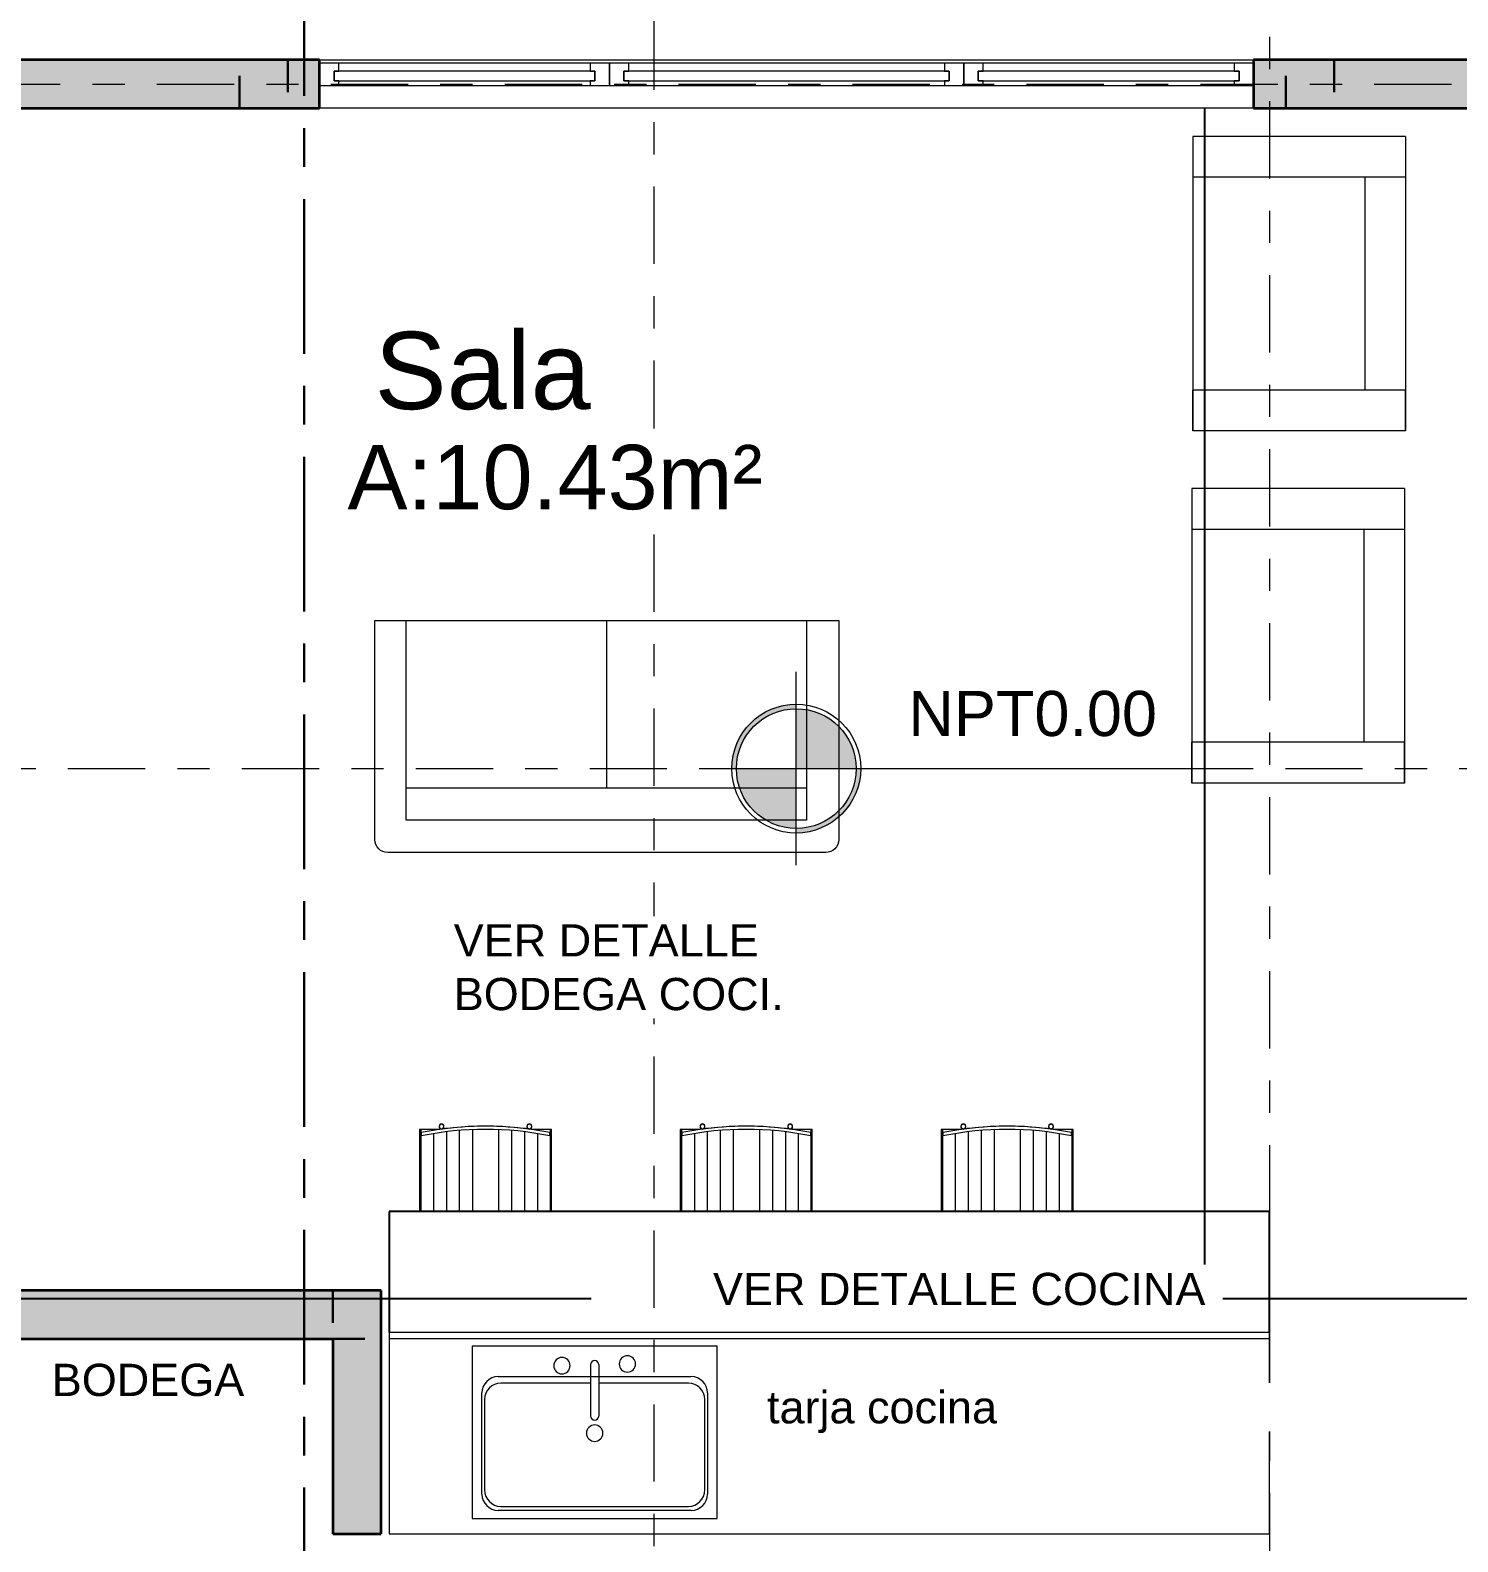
# Model space of a CAD drawing. Header units: millimetres. Extents: x -9559 to 23034, y -7226 to 22400.
# Drawn here: x 183.037 to 187.47, y 47.518 to 52.21 of the extents above; entities that cross this region are included whole.
import ezdxf

# ---------------------------------------------------------------- set-up
doc = ezdxf.new("R2010")
doc.units = ezdxf.units.MM
doc.header["$LTSCALE"] = 0.02
for name, pattern in [('0', [0]), ('ACAD_ISO08W100', [36, 24, -3, 6, -3]), ('ACAD_ISO10W100', [18, 12, -3, 0, -3]), ('DASHED2', [0.375, 0.25, -0.125]), ('Trazo', [0.00635, 0.003175, -0.003175])]:
    doc.linetypes.add(name, pattern=pattern)
for name, color, linetype, lineweight in [('A-GLAZ', 252, 'Continuous', 20), ('A-Mueble Baño', 9, 'Continuous', 9), ('A-Mueble cocina 1', 9, 'Trazo', 9), ('A-Mueble cocina 2', 255, 'Continuous', 9), ('A-Mueble cocina 3', 9, 'Continuous', 9), ('A-Mueble cocina 4- Habitaciones', 9, 'Continuous', 9), ('AQ-MUROS', 7, 'Continuous', 35), ('ES-CASTILLOS15X15', 7, 'DASHED2', 30), ('ES-LOSA SOLIDA', 255, '0', 25), ('G-ANNO-DIMS', 252, 'Continuous', 15), ('G-ANNO-TEXT', 250, 'Continuous', 9), ('G-Linea Corte', 250, 'ACAD_ISO08W100', 30), ('S-GRID', 253, 'ACAD_ISO10W100', 5)]:
    doc.layers.add(name, color=color, linetype=linetype, lineweight=lineweight)
doc.styles.add('Arial_3', font='arial.ttf', dxfattribs={"height": 0.18})
doc.styles.add('Arial_4', font='arial.ttf', dxfattribs={"height": 0.105})
pattern_1 = [(0, (102.86, 173.9984), (0, 6.985), [5.08, -1.905]), (90, (102.86, 173.9984), (-6.985, 4e-16), [5.08, -1.905])]

# ---------------------------------------------------------------- blocks, each defined once
blk = doc.blocks.new('Encimera con fregadero 1 - Profundidad 600 mm-640764-Nivel 1')
at = {"layer": 'A-Mueble cocina 3'}
for p, q in [((-1.2005, 0), (-1.2005, -0.625)), ((1.5336, 0), (-1.2005, 0)), ((1.5336, -0.625), (1.5336, 0)), ((-1.2005, -0.0191), (1.5336, -0.0191)), ((-0.8615, -0.1373), (-0.2627, -0.1373)), ((-0.9123, -0.5019), (-0.9123, -0.1881)), ((-0.2119, -0.1881), (-0.2119, -0.5019)), ((-0.2627, -0.5527), (-0.8615, -0.5527)), ((-1.2005, -0.625), (1.5336, -0.625))]:
    blk.add_line(p, q, dxfattribs=at)
for centre, start, end in [((-0.8615, -0.1881), 90, 180), ((-0.2627, -0.1881), 360, 90), ((-0.8615, -0.5019), 180, 270), ((-0.2627, -0.5019), 270, 0)]:
    blk.add_arc(centre, 0.0508, start, end, dxfattribs=at)
blk = doc.blocks.new('Fregadero de cocina-Simple - 760 x 535mm-147449-Nivel 1')
at = {"layer": 'A-Mueble Baño'}
for p, q in [((0.3957, 0.2698), (-0.3643, 0.2698)), ((-0.3643, 0.2698), (-0.3643, -0.2652)), ((-0.3643, 0.2698), (-0.3643, -0.2652)), ((0.3957, 0.2698), (-0.3643, 0.2698)), ((0.3957, -0.2652), (0.3957, 0.2698)), ((0.3957, -0.2652), (0.3957, 0.2698)), ((0.003, 0.2127), (0.003, 0.0531)), ((0.0284, 0.2127), (0.0284, 0.0531)), ((0.003, 0.1555), (-0.2754, 0.1555)), ((0.3068, 0.1555), (0.0284, 0.1555)), ((-0.3262, 0.1047), (-0.3262, -0.1763)), ((0.3576, -0.1763), (0.3576, 0.1047)), ((-0.2754, -0.2271), (0.3068, -0.2271)), ((-0.3643, -0.2652), (0.3957, -0.2652)), ((-0.3643, -0.2652), (0.3957, -0.2652))]:
    blk.add_line(p, q, dxfattribs=at)
for centre, radius, start, end in [((-0.0859, 0.2096), 0.0254, 360, 180), ((0.1173, 0.2148), 0.0254, 360, 180), ((-0.0859, 0.2096), 0.0254, 180, 0), ((0.0157, 0.2127), 0.0127, 360, 180), ((0.1173, 0.2148), 0.0254, 180, 0), ((-0.2754, 0.1047), 0.0508, 90, 180), ((0.3068, 0.1047), 0.0508, 360, 90), ((0.0157, 0.0531), 0.0127, 180, 0), ((0.0157, 0), 0.0254, 360, 180), ((0.0157, 0), 0.0254, 180, 0), ((-0.2754, -0.1763), 0.0508, 180, 270), ((0.3068, -0.1763), 0.0508, 270, 0)]:
    blk.add_arc(centre, radius, start, end, dxfattribs=at)
blk = doc.blocks.new('Encimera - Isla - Profundidad 1250 mm-640800-Nivel 1')
at = {"layer": 'A-Mueble cocina 3', "lineweight": 25}
for p, q in [((-1.2005, 0.0254), (-1.2005, -0.3496)), ((1.5336, 0.0254), (-1.2005, 0.0254)), ((1.5336, -0.3496), (1.5336, 0.0254))]:
    blk.add_line(p, q, dxfattribs=at)
blk = doc.blocks.new('Silla - Madera _1_ - Modelo base-V3-Nivel 1')
at = {"layer": 'A-Mueble cocina 3'}
for p, q in [((-0.1418, 0.4), (-0.205, 0.4)), ((-0.205, 0.4), (-0.205, 0.145)), ((-0.1418, 0.4), (-0.205, 0.4)), ((-0.205, 0.4), (-0.205, 0.145)), ((-0.2008, 0.4), (-0.2008, 0.145)), ((-0.2, 0.39), (-0.2, 0.38)), ((-0.1613, 0.4), (-0.1613, 0.397)), ((-0.1613, 0.3871), (-0.1613, 0.145)), ((-0.1214, 0.3928), (-0.1214, 0.145)), ((-0.0811, 0.3969), (-0.0811, 0.145)), ((-0.0406, 0.3994), (-0.0406, 0.145)), ((0.0406, 0.3994), (0.0406, 0.145)), ((0.0811, 0.3969), (0.0811, 0.145)), ((0.1214, 0.3928), (0.1214, 0.145)), ((0.205, 0.4), (0.1418, 0.4)), ((0.205, 0.4), (0.1418, 0.4)), ((0.1613, 0.3871), (0.1613, 0.145)), ((0.2, 0.38), (0.2, 0.39)), ((0.2008, 0.4), (0.2008, 0.145)), ((0.205, 0.145), (0.205, 0.4)), ((0.205, 0.145), (0.205, 0.4))]:
    blk.add_line(p, q, dxfattribs=at)
for centre, radius, start, end in [((0, -0.6), 1.01, 78.5788, 101.4212), ((0, -0.6), 1.0002, 78.4654, 101.5346), ((-0.1362, 0.4095), 0.00752, 360, 180), ((-0.1362, 0.4083), 0.00752, 360, 180), ((-0.1362, 0.4095), 0.00752, 180, 360), ((-0.1362, 0.4083), 0.00752, 180, 360), ((0, -0.6), 1.01, 81.9307, 98.0693), ((0.1362, 0.4095), 0.00752, 360, 180), ((0.1362, 0.4083), 0.00752, 360, 180), ((0.1362, 0.4095), 0.00752, 180, 360), ((0.1362, 0.4083), 0.00752, 180, 360)]:
    blk.add_arc(centre, radius, start, end, dxfattribs=at)
blk = doc.blocks.new('- Ventana PVC Fija_Fija_Fija - venta-626265-Nivel 1')
at = {"layer": 'A-GLAZ', "lineweight": 18}
for p, q in [((-1.39, 0.065), (-1.45, 0.065)), ((-1.39, 0.04), (-1.39, 0.065)), ((-0.55, 0.065), (-0.61, 0.065)), ((-0.61, 0.065), (-0.61, 0.04)), ((-0.49, 0.065), (-0.55, 0.065)), ((-0.55, 0.065), (-0.55, -0.005)), ((-0.55, -0.005), (-0.55, 0.065)), ((-0.49, 0.04), (-0.49, 0.065)), ((0.55, 0.065), (0.49, 0.065)), ((0.49, 0.065), (0.49, 0.04)), ((0.55, -0.005), (0.55, 0.065)), ((0.61, 0.065), (0.55, 0.065)), ((0.55, 0.065), (0.55, -0.005)), ((0.61, 0.04), (0.61, 0.065)), ((1.45, 0.065), (1.39, 0.065)), ((1.39, 0.065), (1.39, 0.04)), ((-0.595, 0.04), (-1.405, 0.04)), ((-1.405, 0.04), (-1.405, 0.01)), ((-1.405, 0.01), (-1.405, 0.04)), ((-1.405, 0.04), (-1.39, 0.04)), ((-1.405, 0.01), (-0.595, 0.01)), ((-1.39, 0.01), (-1.405, 0.01)), ((-1.39, -0.005), (-1.39, 0.01)), ((-0.61, 0.04), (-0.595, 0.04)), ((-0.61, 0.01), (-0.61, -0.005)), ((-0.595, 0.01), (-0.61, 0.01)), ((-0.595, 0.01), (-0.595, 0.04)), ((-0.595, 0.04), (-0.595, 0.01)), ((0.505, 0.04), (-0.505, 0.04)), ((-0.505, 0.04), (-0.505, 0.01)), ((-0.505, 0.01), (-0.505, 0.04)), ((-0.505, 0.04), (-0.49, 0.04)), ((-0.505, 0.01), (0.505, 0.01)), ((-0.49, 0.01), (-0.505, 0.01)), ((-0.49, -0.005), (-0.49, 0.01)), ((0.49, 0.04), (0.505, 0.04)), ((0.49, 0.01), (0.49, -0.005)), ((0.505, 0.01), (0.49, 0.01)), ((0.505, 0.01), (0.505, 0.04)), ((0.505, 0.04), (0.505, 0.01)), ((1.405, 0.04), (0.595, 0.04)), ((0.595, 0.04), (0.595, 0.01)), ((0.595, 0.01), (0.595, 0.04)), ((0.595, 0.04), (0.61, 0.04)), ((0.595, 0.01), (1.405, 0.01)), ((0.61, 0.01), (0.595, 0.01)), ((0.61, -0.005), (0.61, 0.01)), ((1.39, 0.04), (1.405, 0.04)), ((1.39, 0.01), (1.39, -0.005)), ((1.405, 0.01), (1.39, 0.01)), ((1.405, 0.01), (1.405, 0.04)), ((1.405, 0.04), (1.405, 0.01)), ((-1.45, -0.005), (-1.39, -0.005)), ((-0.61, -0.005), (-0.55, -0.005)), ((-0.55, -0.005), (-0.49, -0.005)), ((0.49, -0.005), (0.55, -0.005)), ((0.55, -0.005), (0.61, -0.005)), ((1.39, -0.005), (1.45, -0.005))]:
    blk.add_line(p, q, dxfattribs=at)
at = {"layer": 'A-GLAZ'}
for p, q in [((-0.61, 0.065), (-1.39, 0.065)), ((0.49, 0.065), (-0.49, 0.065)), ((1.39, 0.065), (0.61, 0.065)), ((-1.39, -0.005), (-0.61, -0.005)), ((-0.49, -0.005), (0.49, -0.005)), ((0.61, -0.005), (1.39, -0.005))]:
    blk.add_line(p, q, dxfattribs=at)
blk = doc.blocks.new('Silla-Corbu - Silla-Corbu-147546-Nivel 2')
at = {"layer": 'A-Mueble cocina 4- Habitaciones'}
for p, q in [((0.1162, 0.797), (0.1162, 0.1366)), ((0.1162, 0.797), (0.2432, 0.797)), ((0.1162, 0.797), (0.1162, 0.1366)), ((0.1162, 0.797), (1.0306, 0.797)), ((0.2432, 0.797), (0.2432, 0.67)), ((0.2432, 0.797), (0.9036, 0.797)), ((0.2432, 0.797), (0.2432, 0.1366)), ((0.9036, 0.797), (0.9036, 0.67)), ((0.9036, 0.797), (0.9036, 0.1366)), ((1.0306, 0.797), (0.9036, 0.797)), ((1.0306, 0.797), (1.0306, 0.1366)), ((1.0306, 0.797), (1.0306, 0.1366)), ((0.2432, 0.67), (0.9036, 0.67)), ((0.1162, 0.1366), (0.2432, 0.1366)), ((0.1162, 0.1366), (1.0306, 0.1366)), ((1.0306, 0.1366), (0.9036, 0.1366))]:
    blk.add_line(p, q, dxfattribs=at)
blk = doc.blocks.new('A$C6B5E72BD')
at = {"layer": 'A-Mueble cocina 2', "linetype": 'Continuous'}
for p, q in [((100, 519.9), (1342.5, 519.9)), ((720.5, 0), (720.5, 519.9))]:
    blk.add_line(p, q, dxfattribs=at)
blk.add_lwpolyline([(40, 720), (1400, 720, -0.414214), (1440, 680), (1440, 0), (0, 0), (0, 680, -0.414214)], format="xyb", close=True, dxfattribs=at)
blk.add_lwpolyline([(100, 0), (100, 619.9), (1342.5, 619.9), (1342.5, 0)], dxfattribs=at)
blk = doc.blocks.new('Cotas de elevación - Cota de elevación - Destino rellenado-10655-Nivel 1')
at = {"transparency": 33554572}
h = blk.add_hatch(color=256, dxfattribs=at)
h.dxf.hatch_style = 1
h.paths.add_polyline_path([(0.002, 0), (0.001859, 0, -0.414214), (0, -0.001859), (0, -0.002, 0.414214)])
h.paths.add_polyline_path([(0, 0.001859), (0, 0.002, 0.414214), (-0.002, 0), (-0.001859, 0, -0.414214)])
h = blk.add_hatch(color=256, dxfattribs=at)
h.dxf.hatch_style = 1
h.paths.add_polyline_path([(0, 0), (-0.001859, 0, 0.414214), (0, -0.001859)])
h.paths.add_polyline_path([(0, 0.001859), (0, 0), (0.001859, 0, 0.414214)])
at = {"layer": 'G-ANNO-DIMS', "lineweight": 20}
h = blk.add_hatch(dxfattribs=at)
h.set_pattern_fill('AR-B88', color=256, scale=0.1)
h.paths.add_polyline_path([(0, 0.001859), (0, 0), (0.001859, 0, 0.414214)])
h.paths.add_polyline_path([(0, 0), (-0.001859, 0, 0.414214), (0, -0.001859)])
h.paths.add_polyline_path([(0.002, 0), (0.001859, 0, -0.414214), (0, -0.001859), (0, -0.002, 0.414214)])
h.paths.add_polyline_path([(0, 0.001859), (0, 0.002, 0.414214), (-0.002, 0), (-0.001859, 0, -0.414214)])
for p, q in [((0, -0.003), (0, 0.003)), ((-0.003, 0), (0.014, 0))]:
    blk.add_line(p, q, dxfattribs=at)
for radius in [0.002, 0.001859]:
    blk.add_circle((0, 0), radius, dxfattribs=at)

msp = doc.modelspace()

# ---------------------------------------------------------------- hatches: boundary and pattern name
at = {"layer": 'ES-CASTILLOS15X15'}
for points in [[(183.687, 52.1178), (183.687, 51.9678), (183.837, 51.9678), (183.837, 52.1178)], [(186.9358, 52.1178), (186.9358, 51.9678), (187.0858, 51.9678), (187.0858, 52.1178)], [(183.9767, 48.1478), (184.1267, 48.1478), (184.1267, 48.2978), (183.9767, 48.2978), (183.9767, 48.1689)]]:
    msp.add_hatch(color=256, dxfattribs=at).paths.add_polyline_path(points)
at = {"layer": 'ES-LOSA SOLIDA', "true_color": 0x000000, "transparency": 33554521}
h = msp.add_hatch(dxfattribs=at)
h.set_pattern_fill('ANGLE', color=18)
h.set_pattern_definition(pattern_1)
h.paths.add_polyline_path([(188.0358, 52.1178), (186.8358, 52.1178), (186.8358, 51.9678), (187.8858, 51.9678), (187.8858, 49.8428), (188.1233, 49.8428), (188.1233, 49.9928), (188.0358, 49.9928)])
h.paths.add_polyline_path([(183.9358, 52.1178), (182.7358, 52.1178), (182.2358, 52.1178), (182.2358, 51.9678), (182.7358, 51.9678), (182.7358, 47.5178), (182.8858, 47.5178), (182.8858, 48.1478), (183.9767, 48.1478), (183.9767, 47.5428), (184.1267, 47.5428), (184.1267, 48.2978), (182.8858, 48.2978), (182.8858, 51.9678), (183.9358, 51.9678)])
h.paths.add_polyline_path([(180.9608, 51.9678), (180.8108, 51.9678), (180.8108, 49.8428), (180.8108, 48.3178), (180.9608, 48.3178), (180.9608, 48.4998), (181.8933, 48.4998), (181.8933, 48.5538), (181.8933, 48.5888), (181.7933, 48.5888), (180.9608, 48.5998), (180.9608, 49.7678), (181.7933, 49.7678), (181.7933, 49.7788), (181.8933, 49.7788), (181.8933, 49.8138), (181.8933, 49.8678), (180.9608, 49.8678)])
h = msp.add_hatch(dxfattribs=at)
h.set_pattern_fill('ANGLE', color=18)
h.set_pattern_definition(pattern_1)
h.paths.add_polyline_path([(188.0358, 52.1178), (186.8358, 52.1178), (186.8358, 51.9678), (187.8858, 51.9678), (187.8858, 49.8428), (188.1233, 49.8428), (188.1233, 49.9928), (188.0358, 49.9928)], flags=17)
h.paths.add_polyline_path([(190.0083, 45.9178), (189.0858, 45.9178), (189.0858, 46.0678), (190.0083, 46.0678), (191.1358, 46.0678), (191.1358, 46.6928), (191.1358, 47.0178), (191.1358, 49.5178), (191.1358, 49.8428), (191.0233, 49.8428), (188.1233, 49.8428), (187.8858, 49.8428), (187.8858, 51.9678), (186.8358, 51.9678), (183.9358, 51.9678), (182.8858, 51.9678), (182.8858, 48.2978), (184.1267, 48.2978), (184.1267, 47.5428), (183.9767, 47.5428), (183.9767, 48.1478), (182.8858, 48.1478), (182.8858, 47.5178), (182.7358, 47.5178), (182.7358, 48.1478), (182.7358, 49.8428), (182.7358, 51.9678), (182.2358, 51.9678), (182.2358, 52.1178), (181.3358, 52.1178), (181.3358, 51.9678), (180.9608, 51.9678), (180.8108, 51.9678), (180.8108, 49.8428), (180.8108, 48.3178), (180.8108, 46.8305), (180.9608, 46.8305), (180.9608, 46.5428), (180.9608, 46.3005), (180.8108, 46.3729), (180.8108, 45.4428), (181.7683, 45.4428), (181.7683, 44.9428), (181.9183, 44.9428), (181.9183, 42.4428), (181.9183, 41.9928), (184.8988, 41.9928), (184.8988, 42.0428), (185.0488, 42.0428), (185.0488, 41.9928), (185.8108, 41.9928), (185.8108, 41.8428), (184.8988, 41.8428), (181.7683, 41.8428), (180.9608, 41.8428), (180.9608, 39.7678), (180.9608, 36.3928), (181.3358, 36.3928), (181.3358, 36.2428), (183.6358, 36.2428), (183.8108, 36.2428), (184.1358, 36.2428), (186.4358, 36.2428), (186.8108, 36.2428), (186.8108, 35.2178), (187.4558, 35.2178), (187.4558, 35.3678), (188.3558, 35.3678), (188.9608, 35.3678), (189.5158, 35.3678), (190.4158, 35.3678), (190.4158, 35.2178), (191.2608, 35.2178), (191.2608, 36.3928), (191.2608, 39.7678), (190.0858, 39.7678), (190.0858, 40.0928), (190.0858, 41.4928), (190.0858, 41.8178), (191.2858, 41.8178), (191.2858, 45.4428), (191.2858, 46.6928), (191.2858, 47.0178), (191.1358, 47.0178), (191.1358, 46.6928), (191.1358, 46.0678), (190.0083, 46.0678)])
h.paths.add_polyline_path([(185.9488, 43.0178), (185.8888, 43.0178), (185.1088, 43.0178), (185.0488, 43.0178), (185.0488, 42.9428), (185.01, 42.9428), (185.0098, 42.9076), (184.9898, 42.9077), (184.9899, 42.9227), (184.9499, 42.923, 0.404481), (184.0842, 42.109), (184.9442, 42.103), (184.9439, 42.063), (184.0839, 42.069), (184.0842, 42.109, -0.404481), (184.9499, 42.923), (184.95, 42.9428), (184.8988, 42.9428), (184.8988, 43.0178), (184.8988, 43.2678), (184.9438, 43.2678), (184.9435, 43.3026), (184.9635, 43.3028), (184.9636, 43.2878), (185.0036, 43.288), (185.0034, 43.328), (185.8633, 43.334, 0.404481), (184.9977, 44.148), (184.9577, 44.1477), (184.9578, 44.1327), (184.9378, 44.1326), (184.9375, 44.1678), (185.0488, 44.1678), (185.0488, 45.4428), (186.8108, 45.4428), (186.8108, 43.1678), (185.9488, 43.1678)], flags=16)
h.paths.add_polyline_path([(185.8888, 43.0878), (185.8888, 43.0728), (185.9038, 43.0728), (185.9038, 43.0428), (185.8888, 43.0428), (185.0938, 43.0428), (185.0938, 43.0728), (185.1088, 43.0728), (185.1088, 43.0878)], flags=0)
h.paths.add_polyline_path([(189.4108, 44.8928), (190.0858, 44.8928), (190.0858, 42.7178), (189.9358, 42.7178), (189.9358, 44.7428), (189.4108, 44.7428)], flags=16)
h.paths.add_polyline_path([(186.7858, 42.0028), (186.7858, 41.9928), (186.7108, 41.9928), (186.7108, 41.8428), (186.7808, 41.8428), (186.7808, 41.8328), (186.7108, 41.8328), (186.7108, 40.9428), (186.6708, 40.9428), (186.6708, 41.8228), (186.6958, 41.8228), (186.6958, 41.8328), (186.7108, 41.8328), (186.7108, 41.8428), (186.6858, 41.8428), (186.6858, 41.8778), (186.6758, 41.8778), (186.6758, 41.9928), (186.7108, 41.9928), (186.7108, 42.0028)], flags=16)
h.paths.add_polyline_path([(182.7958, 46.6378), (181.9358, 46.6378), (181.9358, 46.6778), (182.7958, 46.6778)], flags=16)
h.paths.add_polyline_path([(189.9358, 41.4928), (189.9808, 41.4928), (189.9808, 41.4528), (189.9358, 41.4528)], flags=16)
h.paths.add_polyline_path([(189.9358, 40.0928), (189.9358, 40.1328), (189.9808, 40.1328), (189.9808, 40.0928)], flags=16)
h.paths.add_polyline_path([(180.9941, 46.8482), (180.9941, 46.8781), (180.9936, 46.8781), (180.9936, 46.8496)], flags=0)
edge = h.paths.add_edge_path(flags=16)
edge.add_line((182.4313, 48.6378), (182.3963, 48.6378))
edge.add_line((182.3963, 48.6378), (182.3963, 48.6338))
edge.add_arc((182.3963, 48.6238), 0.01, 90, 180)
edge.add_arc((182.3813, 48.6097), 0.015, 0, 70.5288, ccw=False)
edge.add_arc((182.3813, 48.6097), 0.015, -180, 0, ccw=False)
edge.add_arc((182.3813, 48.6097), 0.015, 109.4712, 180, ccw=False)
edge.add_arc((182.3663, 48.6238), 0.01, 0, 90)
edge.add_line((182.3663, 48.6338), (181.9023, 48.6377))
edge.add_line((181.9023, 48.6377), (181.9023, 48.5538))
edge.add_line((181.9023, 48.5538), (181.8933, 48.5538))
edge.add_line((181.8933, 48.5538), (181.8933, 48.4998))
edge.add_line((181.8933, 48.4998), (180.9608, 48.4998))
edge.add_line((180.9608, 48.4998), (180.9608, 48.3178))
edge.add_line((180.9608, 48.3178), (180.962, 48.3178))
edge.add_line((180.962, 48.3178), (180.962, 48.3058))
edge.add_line((180.962, 48.3058), (180.9871, 48.3075))
edge.add_line((180.9871, 48.3075), (180.9871, 48.3178))
edge.add_line((180.9871, 48.3178), (180.9969, 48.3178))
edge.add_line((180.9969, 48.3178), (180.9969, 48.3089))
edge.add_line((180.9969, 48.3089), (180.9969, 46.8395))
edge.add_line((180.9969, 46.8395), (180.9964, 46.8435))
edge.add_arc((181.002, 46.8492), 0.008, 201.946, 225, ccw=False)
edge.add_spline(control_points=[(180.9946, 46.8462), (180.9947, 46.8459), (180.9948, 46.8457), (180.9948, 46.8455)], knot_values=[0.854237, 0.854237, 0.854237, 0.854237, 1, 1, 1, 1], degree=3, periodic=0)
edge.add_line((180.9953, 46.8444), (180.9953, 46.8448))
edge.add_arc((181.002, 46.8492), 0.008, 147.2745, 212.7255, ccw=False)
edge.add_line((180.9953, 46.8535), (180.9953, 46.8892))
edge.add_line((180.9953, 46.8892), (180.9888, 46.8892))
edge.add_line((180.9888, 46.8892), (180.9888, 46.8781))
edge.add_line((180.9888, 46.8781), (180.965, 46.8781))
edge.add_line((180.965, 46.8781), (180.965, 46.8906))
edge.add_arc((181.0117, 46.8572), 0.0574, 144.36, 161.9507)
edge.add_line((180.9571, 46.8749), (180.9523, 46.8749))
edge.add_line((180.9523, 46.8749), (180.9523, 46.8594))
edge.add_line((180.9523, 46.8594), (180.9514, 46.8594))
edge.add_line((180.9514, 46.8594), (180.9514, 46.8447))
edge.add_line((180.9514, 46.8447), (180.9087, 46.8447))
edge.add_line((180.9087, 46.8447), (180.9087, 46.8594))
edge.add_line((180.9087, 46.8594), (180.9087, 46.8606))
edge.add_line((180.9087, 46.8606), (180.9072, 46.8606))
edge.add_line((180.9072, 46.8606), (180.9072, 48.2878))
edge.add_line((180.9072, 48.2878), (180.9072, 48.3036))
edge.add_line((180.9072, 48.3036), (180.9514, 48.3036))
edge.add_line((180.9514, 48.3036), (180.9514, 48.2889))
edge.add_line((180.9514, 48.2889), (180.9515, 48.2878))
edge.add_line((180.9515, 48.2878), (180.9523, 48.2878))
edge.add_line((180.9523, 48.2878), (180.9523, 48.2734))
edge.add_line((180.9523, 48.2734), (180.9571, 48.2734))
edge.add_arc((181.0117, 48.2912), 0.0574, 198.0493, 215.64)
edge.add_line((180.965, 48.2577), (180.965, 48.2702))
edge.add_line((180.965, 48.2702), (180.965, 48.2702))
edge.add_line((180.965, 48.2702), (180.9936, 48.2702))
edge.add_line((180.9936, 48.2702), (180.9936, 48.3003))
edge.add_arc((180.9858, 48.3057), 0.00953, 325.0848, 368.5608)
edge.add_line((180.9952, 48.3072), (180.9969, 48.3089))
edge.add_line((180.9969, 48.3089), (180.9969, 48.3178))
edge.add_line((180.9969, 48.3178), (180.9871, 48.3178))
edge.add_line((180.9871, 48.3178), (180.9871, 48.3075))
edge.add_line((180.9871, 48.3075), (180.962, 48.3058))
edge.add_line((180.962, 48.3058), (180.962, 48.3178))
edge.add_line((180.962, 48.3178), (180.9608, 48.3178))
edge.add_line((180.9608, 48.3178), (180.9608, 48.4998))
edge.add_line((180.9608, 48.4998), (181.8933, 48.4998))
edge.add_line((181.8933, 48.4998), (181.8933, 48.5538))
edge.add_line((181.8933, 48.5538), (181.8933, 48.5888))
edge.add_line((181.8933, 48.5888), (181.7933, 48.5888))
edge.add_line((181.7933, 48.5888), (181.7933, 48.5998))
edge.add_line((181.7933, 48.5998), (180.9608, 48.5998))
edge.add_line((180.9608, 48.5998), (180.9608, 49.7678))
edge.add_line((180.9608, 49.7678), (181.7933, 49.7678))
edge.add_line((181.7933, 49.7678), (181.7933, 49.7788))
edge.add_line((181.7933, 49.7788), (181.8933, 49.7788))
edge.add_line((181.8933, 49.7788), (181.8933, 49.8138))
edge.add_line((181.8933, 49.8138), (181.9023, 49.8138))
edge.add_line((181.9023, 49.8138), (181.9023, 49.7298))
edge.add_line((181.9023, 49.7298), (182.3663, 49.7298))
edge.add_line((182.3663, 49.7298), (182.3663, 49.7338))
edge.add_arc((182.3663, 49.7438), 0.01, 270, 360)
edge.add_arc((182.3813, 49.758), 0.015, 180, 250.5288, ccw=False)
edge.add_arc((182.3813, 49.758), 0.015, 0, 180, ccw=False)
edge.add_arc((182.3813, 49.758), 0.015, -70.5288, 0, ccw=False)
edge.add_arc((182.3963, 49.7438), 0.01, 180, 270)
edge.add_line((182.3963, 49.7338), (182.4313, 49.7298))
edge.add_line((182.4313, 49.7298), (182.4313, 49.7148))
edge.add_line((182.4313, 49.7148), (182.4311, 49.7148))
edge.add_arc((181.8872, 49.7258), 0.544, 270.0101, 358.8414, ccw=False)
edge.add_arc((181.8873, 48.6378), 0.544, 1.58, 90, ccw=False)
edge.add_line((182.4311, 48.6528), (182.4313, 48.6528))
edge.add_line((182.4313, 48.6528), (182.4313, 48.6378))
h.paths.add_polyline_path([(183.9326, 36.3928), (183.9326, 37.0276), (186.639, 37.0276), (186.639, 36.3928)], flags=16)
h.paths.add_polyline_path([(186.4358, 36.3928), (184.1358, 36.3928), (184.1358, 36.4688), (186.4358, 36.4688)], flags=16)
h.paths.add_polyline_path([(181.8503, 48.6338), (181.8503, 48.6428), (181.8873, 48.6481), (181.8873, 48.6548), (181.8893, 48.6548), (181.8893, 48.6484), (181.8873, 48.6481), (181.8873, 48.6338)], flags=0)
h.paths.add_polyline_path([(180.9936, 46.8892), (180.9936, 48.2591), (180.9888, 48.2702), (180.9888, 48.2591)], flags=16)
h.paths.add_polyline_path([(180.9254, 48.2878), (180.9087, 48.2878), (180.9087, 48.2889), (180.9254, 48.2889)], flags=0)
h.paths.add_polyline_path([(182.3963, 49.7298), (182.3663, 49.7298), (182.3663, 49.7338), (182.3963, 49.7338)], flags=0)
edge = h.paths.add_edge_path(flags=0)
edge.add_spline(control_points=[(180.9952, 48.3043), (180.9952, 48.3041), (180.9951, 48.3039), (180.995, 48.3036), (180.995, 48.3035)], knot_values=[-0.728501, -0.728501, -0.728501, -0.728501, -0.624439, -0.562604, -0.562604, -0.562604, -0.562604], degree=3, periodic=0)
edge.add_spline(control_points=[(180.995, 48.3035), (180.995, 48.3033), (180.9949, 48.3031), (180.9948, 48.3029)], knot_values=[-0.854128, -0.854128, -0.854128, -0.854128, -0.728501, -0.728501, -0.728501, -0.728501], degree=3, periodic=0)
edge.add_spline(control_points=[(180.9948, 48.3029), (180.9948, 48.3026), (180.9947, 48.3024), (180.9946, 48.3022)], knot_values=[-1, -1, -1, -1, -0.854128, -0.854128, -0.854128, -0.854128], degree=3, periodic=0)
edge.add_arc((181.002, 48.2992), 0.008, 160.5474, 187.9955)
h.paths.add_polyline_path([(181.8873, 49.7128), (181.8893, 49.7128), (181.8893, 49.7148), (181.8887, 49.7193), (181.8873, 49.7195)], flags=0)
h.paths.add_polyline_path([(181.8853, 49.7338), (181.8853, 49.7298), (181.8503, 49.7298), (181.7933, 49.7338)], flags=0)
h.paths.add_polyline_path([(182.2158, 51.1678), (182.1758, 51.1678), (182.1758, 52.0278), (182.2158, 52.0278)], flags=16)
h = msp.add_hatch(color=18, dxfattribs=at)
h.dxf.hatch_style = 1
h.paths.add_polyline_path([(186.9608, 46.5428), (186.8108, 46.5428), (186.8108, 45.5928), (186.2069, 45.5928), (185.4988, 45.5928), (185.3238, 45.5928), (182.8858, 45.5928), (182.8858, 46.5428), (182.7358, 46.5428), (182.7358, 45.5928), (180.9608, 45.5928), (180.9608, 46.3005), (180.8108, 46.3729), (180.8108, 45.4428), (181.7683, 45.4428), (181.7683, 44.9428), (181.9183, 44.9428), (181.9183, 45.4428), (182.7358, 45.4428), (184.8988, 45.4428), (184.8988, 44.1678), (185.0488, 44.1678), (185.0488, 45.4428), (186.8108, 45.4428), (186.8108, 43.1678), (185.9488, 43.1678), (185.9488, 43.0178), (186.9608, 43.0178), (186.9608, 45.4428)])
h.paths.add_polyline_path([(184.1267, 48.2978), (182.8858, 48.2978), (182.8858, 51.9678), (183.9358, 51.9678), (183.9358, 52.1178), (182.7358, 52.1178), (182.2358, 52.1178), (182.2358, 51.9678), (182.7358, 51.9678), (182.7358, 47.5178), (182.8858, 47.5178), (182.8858, 48.1478), (183.9767, 48.1478), (183.9767, 47.5428), (184.1267, 47.5428)])
h.paths.add_polyline_path([(188.0358, 52.1178), (186.8358, 52.1178), (186.8358, 51.9678), (187.8858, 51.9678), (187.8858, 49.8428), (188.1233, 49.8428), (188.1233, 49.9928), (188.0358, 49.9928)])
h.paths.add_polyline_path([(191.2858, 49.9928), (191.0233, 49.9928), (191.0233, 49.8428), (191.1358, 49.8428), (191.1358, 49.5178), (191.2858, 49.5178)])

# ---------------------------------------------------------------- linework, layer by layer
at = {"layer": 'A-GLAZ'}
for p, q in [((183.9358, 52.1178), (186.8358, 52.1178)), ((186.8358, 51.9678), (183.9358, 51.9678))]:
    msp.add_line(p, q, dxfattribs=at)
at = {"layer": 'AQ-MUROS'}
for p, q in [((183.9358, 52.1178), (182.7358, 52.1178)), ((183.9358, 51.9678), (183.9358, 52.1178)), ((188.2075, 52.1178), (186.8358, 52.1178)), ((186.8358, 52.1178), (186.8358, 51.9678)), ((182.8858, 51.9678), (183.9358, 51.9678)), ((186.8358, 51.9678), (187.8858, 51.9678)), ((184.1267, 48.2978), (182.8858, 48.2978)), ((184.1267, 47.5428), (184.1267, 48.2978)), ((182.8858, 48.1478), (183.9767, 48.1478)), ((183.9767, 48.1478), (183.9767, 47.5428)), ((183.9767, 47.5428), (184.1267, 47.5428))]:
    msp.add_line(p, q, dxfattribs=at)
at = {"layer": 'ES-CASTILLOS15X15'}
for p, q in [((184.1267, 48.2978), (183.9767, 48.2978)), ((183.9767, 48.2978), (183.9767, 48.1478)), ((184.1267, 48.1478), (184.1267, 48.2978)), ((183.9767, 48.1478), (184.1267, 48.1478))]:
    msp.add_line(p, q, dxfattribs=at)
for points in [[(183.687, 52.1178), (183.837, 52.1178), (183.837, 51.9678), (183.687, 51.9678)], [(186.9358, 52.1178), (187.0858, 52.1178), (187.0858, 51.9678), (186.9358, 51.9678)]]:
    msp.add_lwpolyline(points, close=True, dxfattribs=at)
at = {"layer": 'S-GRID'}
for p, q in [((186.8858, 55.2294), (186.8858, 32.8314)), ((178.5707, 52.0428), (193.1699, 52.0428)), ((178.8345, 49.9178), (193.3198, 49.9178))]:
    msp.add_line(p, q, dxfattribs=at)

# ---------------------------------------------------------------- block references
at = {"layer": 'A-GLAZ'}
msp.add_blockref('- Ventana PVC Fija_Fija_Fija - venta-626265-Nivel 1', (185.3858, 52.0428), dxfattribs=at)
at = {"layer": 'A-Mueble cocina 1', "rotation": 270}
for p in [(186.5108, 51.9966), (186.5077, 50.9033)]:
    msp.add_blockref('Silla-Corbu - Silla-Corbu-147546-Nivel 2', p, dxfattribs=at)
at = {"layer": 'A-Mueble cocina 1', "xscale": 0.001, "yscale": 0.001, "zscale": 0.001, "rotation": 180}
msp.add_blockref('A$C6B5E72BD', (185.5476, 50.3772), dxfattribs=at)
at = {"layer": 'A-Mueble cocina 1'}
for name, p in [('Silla - Madera _1_ - Modelo base-V3-Nivel 1', (184.4508, 48.3978)), ('Silla - Madera _1_ - Modelo base-V3-Nivel 1', (185.2608, 48.3978)), ('Silla - Madera _1_ - Modelo base-V3-Nivel 1', (186.0708, 48.3978)), ('Encimera - Isla - Profundidad 1250 mm-640800-Nivel 1', (185.3521, 48.5174))]:
    msp.add_blockref(name, p, dxfattribs=at)
at = {"layer": 'A-Mueble cocina 2', "xscale": 99.99999999999993, "yscale": 99.99999999999993, "zscale": 99.99999999999993}
msp.add_blockref('Cotas de elevación - Cota de elevación - Destino rellenado-10655-Nivel 1', (185.4159, 49.9178), dxfattribs=at)
at = {"layer": 'A-Mueble cocina 2', "ltscale": 0.2}
msp.add_blockref('Encimera con fregadero 1 - Profundidad 600 mm-640764-Nivel 1', (185.3521, 48.1678), dxfattribs=at)
at = {"layer": 'A-Mueble cocina 2'}
msp.add_blockref('Fregadero de cocina-Simple - 760 x 535mm-147449-Nivel 1', (184.7743, 47.8549), dxfattribs=at)

# ---------------------------------------------------------------- next in the draw order: texts
at = {"layer": 'A-Mueble cocina 2', "color": 18, "true_color": 0x000000, "insert": (185.7642, 50.1589), "char_height": 0.14, "width": 0.533043, "attachment_point": 1, "line_spacing_factor": 0.941778, "style": 'Arial_4', "bg_fill": 3, "box_fill_scale": 1.25, "bg_fill_color": 256, "bg_fill_true_color": 13158600, "bg_fill_transparency": 0}
msp.add_mtext('NPT0.00', dxfattribs=at)
at = {"layer": 'G-ANNO-TEXT', "attachment_point": 1, "bg_fill": 3, "box_fill_scale": 1.25, "bg_fill_color": 256, "bg_fill_true_color": 13158600, "bg_fill_transparency": 0}
for s, insert, char_height, width, style in [('Sala', (184.1066, 51.2736), 0.24, 0.809704, 'Arial_3'), ('VER DETALLE COCINA', (185.1573, 48.3525), 0.1, 1.557341, 'Arial_3'), ('BODEGA', (183.1043, 48.0703), 0.1, 0.808462, 'Arial_4'), ('tarja cocina', (185.3251, 47.9853), 0.1, 1.557341, 'Arial_3')]:
    msp.add_mtext(s, dxfattribs=dict(at, insert=insert, char_height=char_height, width=width, style=style))

# ---------------------------------------------------------------- next in the draw order: linework, layer by layer
at = {"layer": 'G-Linea Corte'}
msp.add_line((183.8878, 54.0858), (183.8878, 41.2937), dxfattribs=at)
at = {"layer": 'S-GRID'}
msp.add_line((184.9738, 55.5044), (184.9738, 33.0131), dxfattribs=at)

# ---------------------------------------------------------------- next in the draw order: texts
at = {"layer": 'G-ANNO-TEXT', "attachment_point": 1, "style": 'Arial_3', "bg_fill": 3, "box_fill_scale": 1.25, "bg_fill_color": 256, "bg_fill_true_color": 13158600, "bg_fill_transparency": 0}
for s, insert, char_height, width in [('A:10.43m²', (184.0225, 50.9228), 0.2, 1.218565), ('VER DETALLE\\PBODEGA COCI.', (184.3523, 49.4347), 0.1, 1.557341)]:
    msp.add_mtext(s, dxfattribs=dict(at, insert=insert, char_height=char_height, width=width))

doc.saveas('drawing.dxf')
